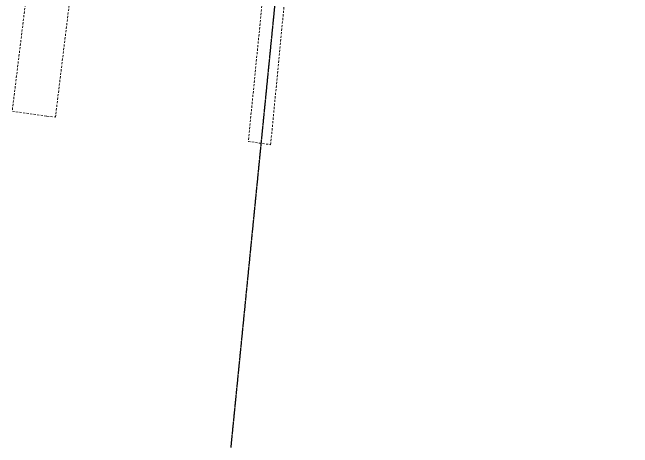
# Model space of a CAD drawing. Header units: metres. Extents: x 294464 to 297376, y 6182000 to 6185311.
# Drawn here: x 295137 to 296004, y 6182000 to 6182608 of the extents above; entities that cross this region are included whole.
import ezdxf

# ---------------------------------------------------------------- set-up
doc = ezdxf.new("R2010")
doc.units = ezdxf.units.M
doc.linetypes.add('Cable Exist OH', pattern=[1, 1, 0])
doc.linetypes.add('Dash', pattern=[5, 3, -2])
doc.layers.add('Cadastre Easements_SP_EXT', color=9, linetype='Continuous', lineweight=5)
doc.layers.add('Mains_TR_EXT', color=7, linetype='Continuous')

msp = doc.modelspace()

# ---------------------------------------------------------------- linework, layer by layer
at = {"layer": 'Cadastre Easements_SP_EXT', "linetype": 'Dash'}
for points in [[(295197.49793, 6182465.67191), (295237.87099, 6182794.83493), (295309.7199, 6183441.12309), (295247.7749, 6183450.85691), (295220.47995, 6183154.1269), (295177.41808, 6182802.6209), (295177.36896, 6182802.2251), (295137.13699, 6182474.28693), (295136.8191, 6182469.47001), (295185.04608, 6182462.56003), (295197.04305, 6182461.32502), (295197.49793, 6182465.67191)], [(295530.20692, 6182757.17102), (295584.04697, 6183322.62109), (295578.67303, 6183402.27091), (295546.97103, 6183406.62408), (295552.74099, 6183323.38997), (295499.965, 6182761.06801), (295466.72394, 6182427.22592), (295497.90311, 6182422.77191), (295530.20692, 6182757.17102)]]:
    msp.add_lwpolyline(points, close=True, dxfattribs=at)
at = {"layer": 'Mains_TR_EXT', "linetype": 'Cable Exist OH'}
for points in [[(295442.54597, 6181999.52402), (295464.13499, 6182216.25999), (295492.97502, 6182506.88104), (295530.93498, 6182889.417), (295571.80199, 6183305.95902), (295548.41402, 6183599.11499), (295569.32003, 6183985.34803), (295678.305, 6184049.61001), (295897.06497, 6184180.73396), (296004.01801, 6184243.33497)], [(295442.54597, 6181999.52402), (295464.13499, 6182216.25999), (295492.97502, 6182506.88104), (295530.93498, 6182889.417), (295571.80199, 6183305.95902), (295548.41402, 6183599.11499), (295569.32003, 6183985.34803), (295678.305, 6184049.61001), (295897.06497, 6184180.73396), (295971.28897, 6184223.86796)]]:
    msp.add_lwpolyline(points, dxfattribs=at)

doc.saveas('drawing.dxf')
